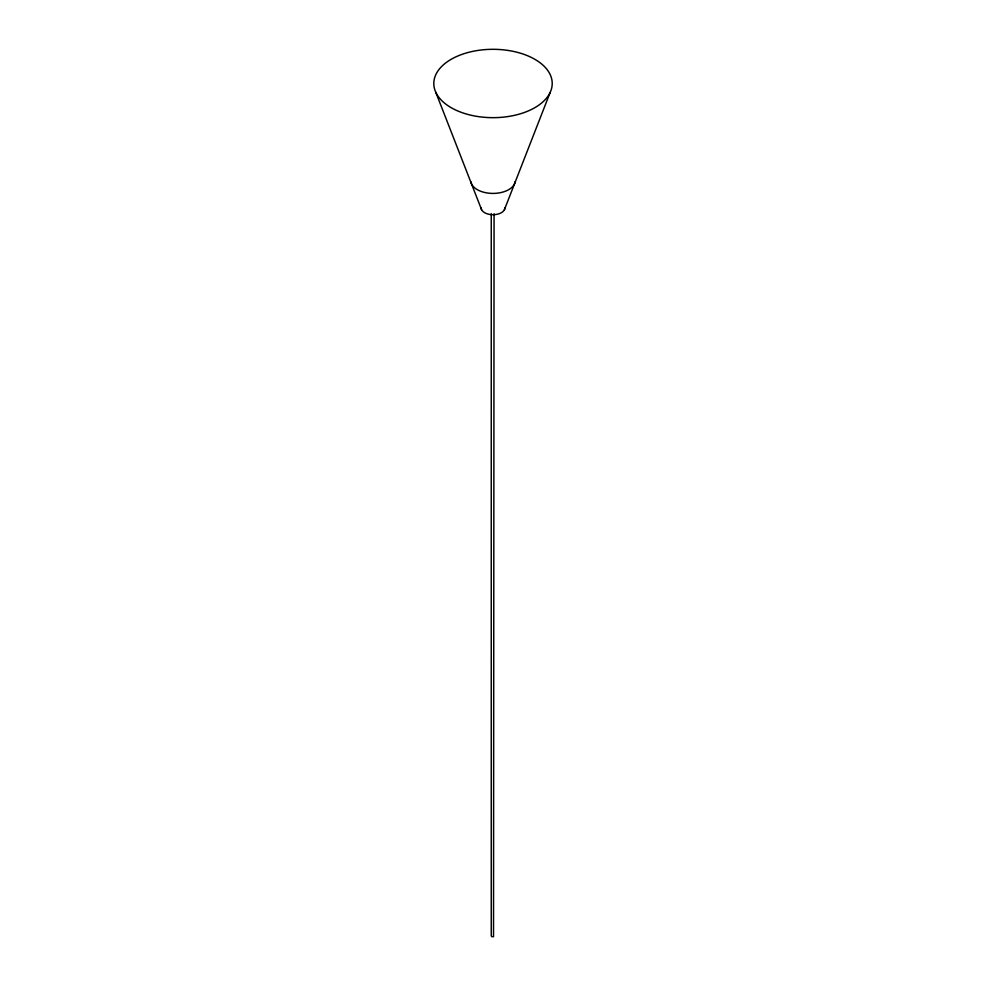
<?xml version="1.0" encoding="UTF-8"?>
<svg xmlns="http://www.w3.org/2000/svg" width="986" height="986" viewBox="0 0 986 986"><rect width="100%" height="100%" fill="white"/><g stroke="black" fill="none" stroke-linecap="round" stroke-linejoin="round"><path stroke-width="1.48" d="M504.438 209.648L550.2 92.339A59.222 34.19 0 0 0 477.668 50.471A59.222 34.19 0 0 0 451.132 107.659A59.222 34.19 0 0 0 550.2 92.339M435.8 92.339L481.562 209.648M494.072 213.789L493.518 936.7L491.767 936.688L491.25 935.726L491.25 213.777M515.16 181.683A22.247 12.843 0 0 1 493 193.416A22.247 12.843 0 0 1 470.84 181.683M504.844 207.873A11.844 6.84 0 0 1 493 214.714A11.844 6.84 0 0 1 481.156 207.873"/></g></svg>
